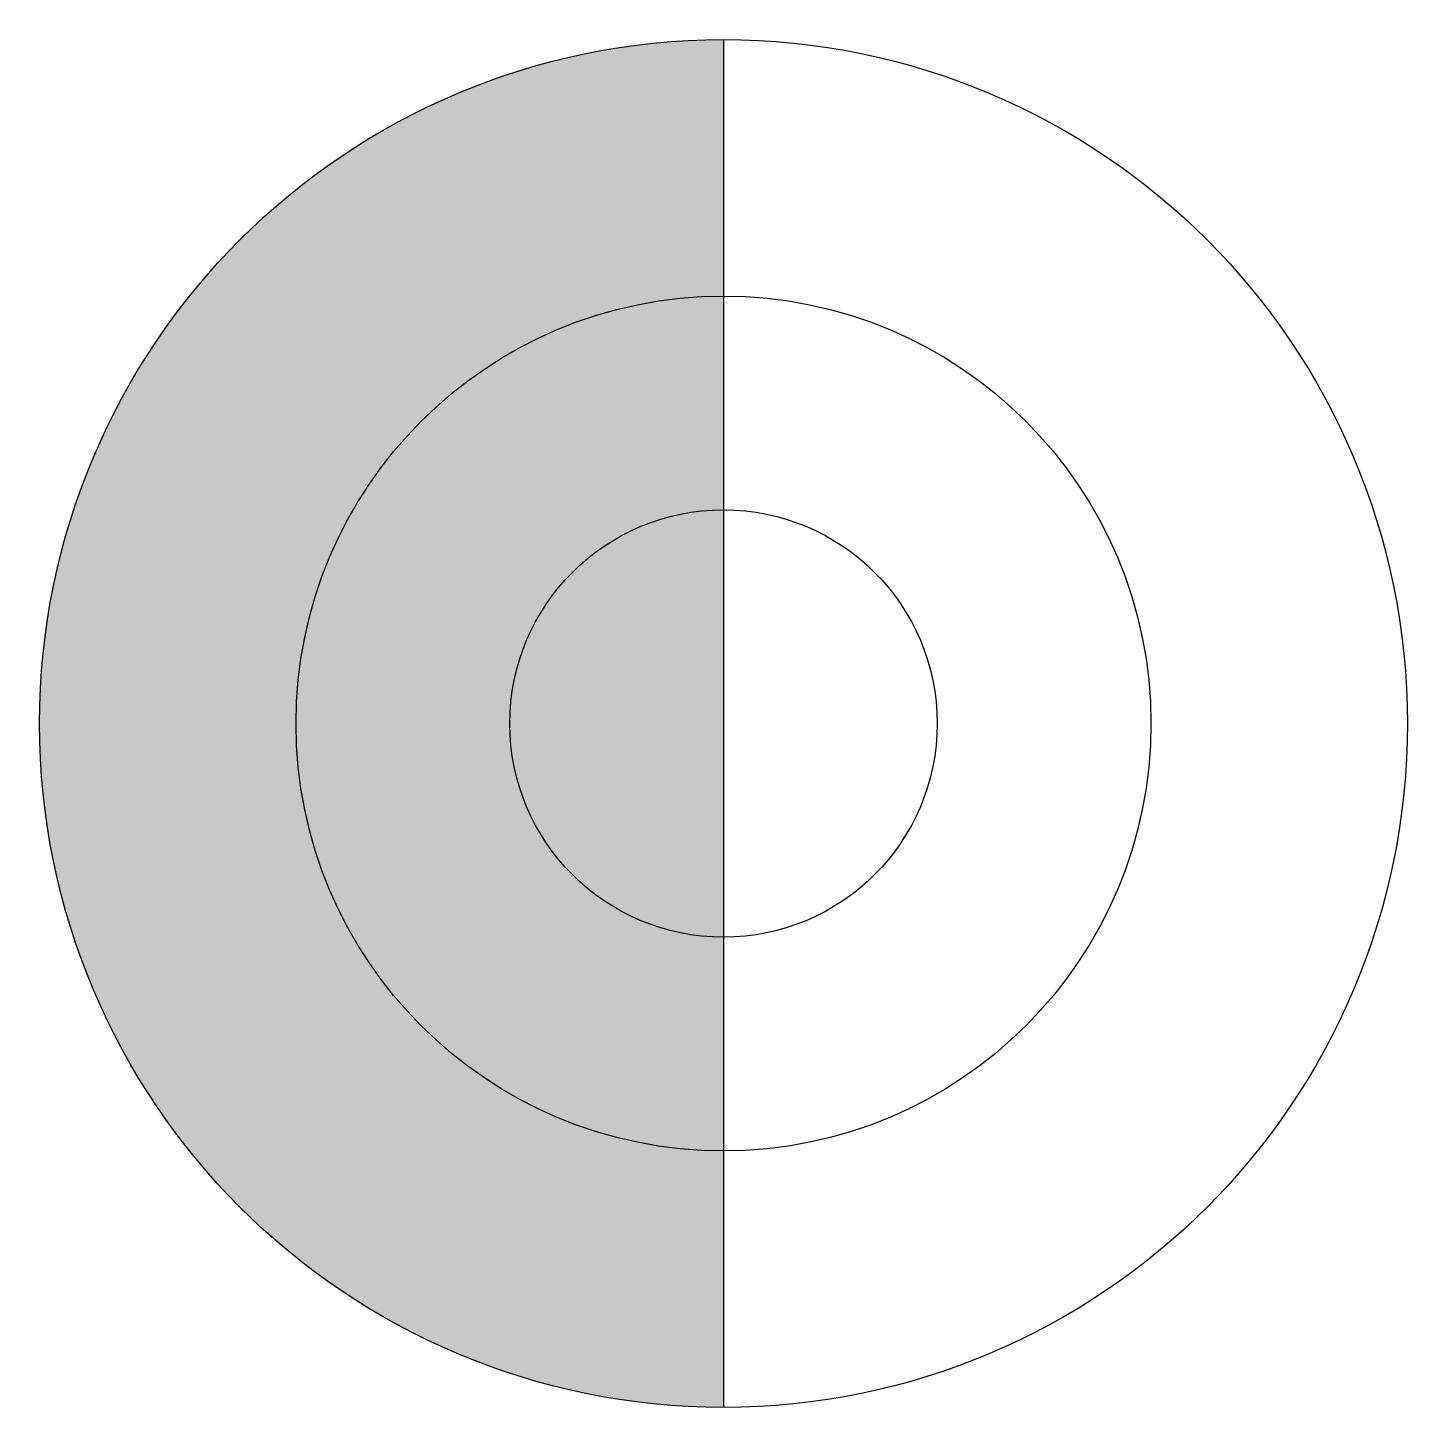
# Model space of a CAD drawing. Header units: millimetres. Extents: x -1.63 to 1.63, y -1.63 to 1.63.
import ezdxf

# ---------------------------------------------------------------- set-up
doc = ezdxf.new("R2010")
doc.units = ezdxf.units.MM
doc.layers.add('POSTES', color=3, linetype='Continuous')

# ---------------------------------------------------------------- blocks, each defined once
blk = doc.blocks.new('POSTE MAD')
at = {"layer": 'POSTES', "linetype": 'Continuous'}
blk.add_circle((0, 0), 1.6, dxfattribs=at)

msp = doc.modelspace()

# ---------------------------------------------------------------- hatches: boundary and pattern name
h = msp.add_hatch(color=3)
h.paths.add_polyline_path([(0, 0.5, 0.414214), (-0.5, 0, 0.414214), (0, -0.5)], flags=16)
h.paths.add_polyline_path([(-0.5, 0, -0.414214), (0, 0.5), (0, 1, 0.414214), (-1, 0, 0.414214), (0, -1), (0, -0.5, -0.414214)], flags=17)
h.paths.add_polyline_path([(-1, 0, -0.414214), (0, 1), (0, 1.6, 0.414214), (-1.6, 0, 0.414214), (0, -1.6), (0, -1, -0.414214)])

# ---------------------------------------------------------------- linework, layer by layer
at = {"color": 3}
msp.add_line((0, 1.6), (0, -1.6), dxfattribs=at)
for radius in [1, 0.5]:
    msp.add_circle((0, 0), radius, dxfattribs=at)

# ---------------------------------------------------------------- block references
at = {"color": 3, "rotation": 0.9941645527708025}
msp.add_blockref('POSTE MAD', (0, 0), dxfattribs=at)

doc.saveas('drawing.dxf')
